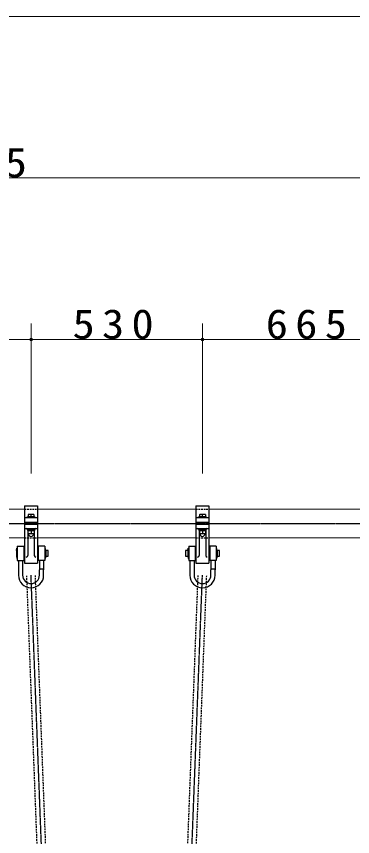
# Model space of a CAD drawing. Units: millimetres at full size. Extents: x -35408 to 0, y -49934 to 13350.
# Drawn here: x -16020 to -14981, y 4431 to 6969 of the extents above; entities that cross this region are included whole.
import ezdxf

# ---------------------------------------------------------------- set-up
doc = ezdxf.new("R2010")
doc.units = ezdxf.units.MM
doc.linetypes.add('USER2', pattern=[6, 3, -1, 1, -1])
doc.linetypes.add('USER4', pattern=[8, 5, -3])
doc.layers.add('線', color=2, linetype='Continuous', lineweight=25)
doc.layers.add('補助', color=2, linetype='Continuous', lineweight=25)
doc.styles.add('ＭＳ ゴシック', font='')
doc.styles.get('ＭＳ ゴシック').set_extended_font_data('MS Gothic')

# ---------------------------------------------------------------- blocks, each defined once
blk = doc.blocks.new('dimension_origin')
at = {"color": 0, "linetype": 'Continuous', "lineweight": -2}
blk.add_circle((0, 0), 1.25, dxfattribs=at)

msp = doc.modelspace()

# ---------------------------------------------------------------- linework, layer by layer
at = {"layer": '線', "color": 7, "lineweight": 13}
for p, q in [((-16555, 5444.55), (-15995, 5444.55)), ((-15955, 5444.55), (-15465, 5444.55)), ((-15425, 5444.55), (-14945, 5444.55)), ((-16555, 5355.45), (-15995, 5355.45)), ((-15955, 5355.45), (-15465, 5355.45)), ((-15425, 5355.45), (-14945, 5355.45))]:
    msp.add_line(p, q, dxfattribs=at)
at = {"layer": '線'}
for p, q in [((-15995, 5454.55), (-15955, 5454.55)), ((-15995, 5454.55), (-15995, 5277.45)), ((-15955, 5454.55), (-15955, 5277.45)), ((-15465, 5454.55), (-15425, 5454.55)), ((-15465, 5454.55), (-15465, 5277.45)), ((-15425, 5454.55), (-15425, 5277.45)), ((-15995, 5418.05), (-15955, 5418.05)), ((-15987, 5420.55), (-15963, 5420.55)), ((-15987, 5418.05), (-15987, 5420.55)), ((-15987, 5418.05), (-15963, 5418.05)), ((-15984, 5427.55), (-15983.5, 5428.05)), ((-15984, 5427.55), (-15984, 5420.55)), ((-15966, 5420.55), (-15984, 5420.55)), ((-15966.5, 5428.05), (-15983.5, 5428.05)), ((-15975, 5420.55), (-15975, 5426.913)), ((-15966, 5427.55), (-15966.5, 5428.05)), ((-15966, 5427.55), (-15966, 5420.55)), ((-15963, 5420.55), (-15963, 5418.05)), ((-15465, 5418.05), (-15425, 5418.05)), ((-15457, 5420.55), (-15433, 5420.55)), ((-15457, 5418.05), (-15457, 5420.55)), ((-15457, 5418.05), (-15433, 5418.05)), ((-15454, 5427.55), (-15453.5, 5428.05)), ((-15454, 5427.55), (-15454, 5420.55)), ((-15436, 5420.55), (-15454, 5420.55)), ((-15436.5, 5428.05), (-15453.5, 5428.05)), ((-15445, 5420.55), (-15445, 5426.913)), ((-15436, 5427.55), (-15436.5, 5428.05)), ((-15436, 5427.55), (-15436, 5420.55)), ((-15433, 5420.55), (-15433, 5418.05)), ((-15995, 5404.05), (-15955, 5404.05)), ((-15995, 5397.95), (-15955, 5397.95)), ((-15995, 5383.95), (-15955, 5383.95)), ((-15987, 5383.95), (-15963, 5383.95)), ((-15987, 5381.45), (-15987, 5383.95)), ((-15987, 5381.45), (-15963, 5381.45)), ((-15985.75, 5381.45), (-15964.25, 5381.45)), ((-15985.75, 5381.45), (-15985.75, 5378.45)), ((-15981, 5404.05), (-15981, 5397.95)), ((-15975.167, 5378.45), (-15975.971, 5381.45)), ((-15974.029, 5378.45), (-15974.833, 5381.45)), ((-15969, 5404.05), (-15969, 5397.95)), ((-15964.25, 5381.45), (-15964.25, 5378.45)), ((-15963, 5383.95), (-15963, 5381.45)), ((-15465, 5404.05), (-15425, 5404.05)), ((-15465, 5397.95), (-15425, 5397.95)), ((-15465, 5383.95), (-15425, 5383.95)), ((-15457, 5383.95), (-15433, 5383.95)), ((-15457, 5381.45), (-15457, 5383.95)), ((-15457, 5381.45), (-15433, 5381.45)), ((-15455.75, 5381.45), (-15434.25, 5381.45)), ((-15455.75, 5381.45), (-15455.75, 5378.45)), ((-15451, 5404.05), (-15451, 5397.95)), ((-15445.167, 5378.45), (-15445.971, 5381.45)), ((-15444.029, 5378.45), (-15444.833, 5381.45)), ((-15439, 5404.05), (-15439, 5397.95)), ((-15434.25, 5381.45), (-15434.25, 5378.45)), ((-15433, 5383.95), (-15433, 5381.45)), ((-15985.75, 5378.45), (-15964.25, 5378.45)), ((-15985, 5378.95), (-15985, 5300.745)), ((-15984.5, 5378.45), (-15984.5, 5368.739)), ((-15984.5, 5378.45), (-15965.5, 5378.45)), ((-15984.5, 5368.739), (-15984, 5368.45)), ((-15984, 5368.45), (-15966, 5368.45)), ((-15983, 5367.95), (-15983, 5368.45)), ((-15975, 5378.45), (-15975, 5369.587)), ((-15967, 5367.95), (-15967, 5368.45)), ((-15965.5, 5368.739), (-15966, 5368.45)), ((-15965.5, 5378.45), (-15965.5, 5368.739)), ((-15965, 5378.95), (-15965, 5300.745)), ((-15455.75, 5378.45), (-15434.25, 5378.45)), ((-15455, 5378.95), (-15455, 5300.745)), ((-15454.5, 5378.45), (-15454.5, 5368.739)), ((-15454.5, 5378.45), (-15435.5, 5378.45)), ((-15454.5, 5368.739), (-15454, 5368.45)), ((-15454, 5368.45), (-15436, 5368.45)), ((-15453, 5367.95), (-15453, 5368.45)), ((-15445, 5378.45), (-15445, 5369.587)), ((-15437, 5367.95), (-15437, 5368.45)), ((-15435.5, 5368.739), (-15436, 5368.45)), ((-15435.5, 5378.45), (-15435.5, 5368.739)), ((-15435, 5378.95), (-15435, 5300.745)), ((-16017.5, 5329.95), (-15997.5, 5329.95)), ((-16017.5, 5329.95), (-16017.5, 5284.95)), ((-15997.5, 5329.95), (-15997.5, 5284.95)), ((-15932.5, 5329.95), (-15952.5, 5329.95)), ((-15952.5, 5329.95), (-15952.5, 5284.95)), ((-15932.5, 5329.95), (-15932.5, 5284.95)), ((-15487.5, 5329.95), (-15467.5, 5329.95)), ((-15487.5, 5329.95), (-15487.5, 5284.95)), ((-15467.5, 5329.95), (-15467.5, 5284.95)), ((-15402.5, 5329.95), (-15422.5, 5329.95)), ((-15422.5, 5329.95), (-15422.5, 5284.95)), ((-15402.5, 5329.95), (-15402.5, 5284.95)), ((-16020.258, 5315.931), (-16018.724, 5323.302)), ((-16020.258, 5315.931), (-16020.258, 5298.969)), ((-16018.724, 5323.302), (-16017.5, 5323.048)), ((-16017.5, 5323.048), (-16017.5, 5291.852)), ((-15995, 5315.95), (-15997.5, 5315.95)), ((-15952.5, 5315.95), (-15955.011, 5315.95)), ((-15931.276, 5323.302), (-15932.5, 5323.048)), ((-15932.5, 5323.048), (-15932.5, 5291.852)), ((-15929.742, 5315.931), (-15931.276, 5323.302)), ((-15922.5, 5315.95), (-15929.744, 5315.95)), ((-15929.742, 5315.931), (-15929.742, 5298.969)), ((-15922.5, 5298.95), (-15922.5, 5315.95)), ((-15490.259, 5315.95), (-15497.5, 5315.95)), ((-15497.5, 5315.95), (-15497.5, 5298.95)), ((-15490.258, 5315.931), (-15488.724, 5323.302)), ((-15490.258, 5315.931), (-15490.258, 5298.969)), ((-15488.724, 5323.302), (-15487.5, 5323.048)), ((-15487.5, 5323.048), (-15487.5, 5291.852)), ((-15465, 5315.95), (-15467.5, 5315.95)), ((-15422.5, 5315.95), (-15425.011, 5315.95)), ((-15401.276, 5323.302), (-15402.5, 5323.048)), ((-15402.5, 5323.048), (-15402.5, 5291.852)), ((-15399.742, 5315.931), (-15401.276, 5323.302)), ((-15392.5, 5315.95), (-15399.744, 5315.95)), ((-15399.742, 5315.931), (-15399.742, 5298.969)), ((-15392.5, 5298.95), (-15392.5, 5315.95)), ((-16020.258, 5298.969), (-16018.724, 5291.598)), ((-16018.724, 5291.598), (-16017.5, 5291.852)), ((-16017.5, 5284.95), (-15997.5, 5284.95)), ((-16014, 5284.95), (-16014, 5239.95)), ((-16001, 5284.95), (-16001, 5239.95)), ((-15997.5, 5298.95), (-15995, 5298.95)), ((-15955.011, 5298.95), (-15952.5, 5298.95)), ((-15932.5, 5284.95), (-15952.5, 5284.95)), ((-15949, 5284.95), (-15949, 5255.95)), ((-15936, 5284.95), (-15936, 5255.95)), ((-15931.276, 5291.598), (-15932.5, 5291.852)), ((-15929.742, 5298.969), (-15931.276, 5291.598)), ((-15929.744, 5298.95), (-15922.5, 5298.95)), ((-15497.5, 5298.95), (-15490.259, 5298.95)), ((-15490.258, 5298.969), (-15488.724, 5291.598)), ((-15488.724, 5291.598), (-15487.5, 5291.852)), ((-15487.5, 5284.95), (-15467.5, 5284.95)), ((-15484, 5284.95), (-15484, 5239.95)), ((-15471, 5284.95), (-15471, 5239.95)), ((-15467.5, 5298.95), (-15465, 5298.95)), ((-15425.011, 5298.95), (-15422.5, 5298.95)), ((-15402.5, 5284.95), (-15422.5, 5284.95)), ((-15419, 5284.95), (-15419, 5255.95)), ((-15406, 5284.95), (-15406, 5255.95)), ((-15401.276, 5291.598), (-15402.5, 5291.852)), ((-15399.742, 5298.969), (-15401.276, 5291.598)), ((-15399.744, 5298.95), (-15392.5, 5298.95)), ((-15995, 5277.45), (-15955, 5277.45)), ((-15949, 5259.95), (-15936, 5259.95)), ((-15949, 5239.95), (-15949, 5255.95)), ((-15936, 5239.95), (-15936, 5255.95)), ((-15465, 5277.45), (-15425, 5277.45)), ((-15419, 5259.95), (-15406, 5259.95)), ((-15419, 5239.95), (-15419, 5255.95)), ((-15406, 5239.95), (-15406, 5255.95))]:
    msp.add_line(p, q, dxfattribs=at)
at = {"layer": '線', "color": 4, "linetype": 'USER4'}
for p, q in [((-15995, 5444.55), (-15955, 5444.55)), ((-15465, 5444.55), (-15425, 5444.55)), ((-15995, 5355.45), (-15955, 5355.45)), ((-15465, 5355.45), (-15425, 5355.45)), ((-15918.576, 3426.485), (-15988.24, 5239.441)), ((-15892.095, 3427.503), (-15961.76, 5240.459)), ((-15527.905, 3427.503), (-15458.24, 5240.459)), ((-15501.424, 3426.485), (-15431.76, 5239.441))]:
    msp.add_line(p, q, dxfattribs=at)
at = {"layer": '線', "color": 20, "linetype": 'USER2'}
for p, q in [((-17515, 5400), (-14780, 5400)), ((-15904.76, 3412.005), (-15975, 5239.95)), ((-15515.24, 3412.005), (-15445, 5239.95))]:
    msp.add_line(p, q, dxfattribs=at)
at = {"layer": '線'}
for centre, radius, start, end in [((-15979.5, 5415.441), 12.323, 68.58229, 111.41755), ((-15970.5, 5415.441), 12.323, 68.58243, 111.41757), ((-15449.5, 5415.441), 12.323, 68.58229, 111.41755), ((-15440.5, 5415.441), 12.323, 68.58243, 111.41757), ((-15990, 5378.95), 5, 0, 90), ((-15960, 5378.95), 5, 90, 180), ((-15460, 5378.95), 5, 0, 90), ((-15430, 5378.95), 5, 90, 180), ((-15979.75, 5382.458), 13.72, 249.74445, 290.25555), ((-15975, 5367.95), 8, 180, 0), ((-15970.25, 5382.458), 13.72, 249.74445, 290.25555), ((-15449.75, 5382.458), 13.72, 249.74445, 290.25555), ((-15445, 5367.95), 8, 180, 0), ((-15440.25, 5382.458), 13.72, 249.74445, 290.25555), ((-15990, 5300.745), 5, 270, 0), ((-15960, 5300.745), 5, 180, 270), ((-15460, 5300.745), 5, 270, 0), ((-15430, 5300.745), 5, 180, 270), ((-15975, 5239.95), 39, 180, 0), ((-15975, 5239.95), 26, 180, 0), ((-15445, 5239.95), 39, 180, 0), ((-15445, 5239.95), 26, 180, 0)]:
    msp.add_arc(centre, radius, start, end, dxfattribs=at)
at = {"layer": '補助', "lineweight": 13}
for p, q in [((-17957.714, 6968.8), (-11602.286, 6968.8)), ((-17515, 6468.8), (-14780, 6468.8)), ((-15975, 5554.55), (-15975, 6018.8)), ((-15975, 5554.55), (-15975, 6018.8)), ((-15445, 5554.55), (-15445, 6018.8)), ((-15445, 5554.55), (-15445, 6018.8)), ((-16575, 5968.8), (-15975, 5968.8)), ((-15975, 5968.8), (-15445, 5968.8)), ((-15445, 5968.8), (-14780, 5968.8))]:
    msp.add_line(p, q, dxfattribs=at)

# ---------------------------------------------------------------- block references
at = {"layer": '補助', "lineweight": 13, "xscale": 3.33, "yscale": 3.33, "rotation": 180}
for p in [(-15975, 5968.8), (-15445, 5968.8)]:
    msp.add_blockref('dimension_origin', p, dxfattribs=at)
at = {"layer": '補助', "lineweight": 13, "xscale": 3.33, "yscale": 3.33}
for p in [(-15975, 5968.8), (-15445, 5968.8)]:
    msp.add_blockref('dimension_origin', p, dxfattribs=at)

# ---------------------------------------------------------------- texts
at = {"layer": '補助', "char_height": 91.64, "attachment_point": 8, "style": 'ＭＳ ゴシック'}
for s, insert in [('\\T1.33;\\W1.1;2735', (-16147.5, 6469.8)), ('\\T1.33;\\W1.1;530', (-15710, 5969.8)), ('\\T1.33;\\W1.1;665', (-15112.5, 5969.8))]:
    msp.add_mtext(s, dxfattribs=dict(at, insert=insert))

doc.saveas('drawing.dxf')
